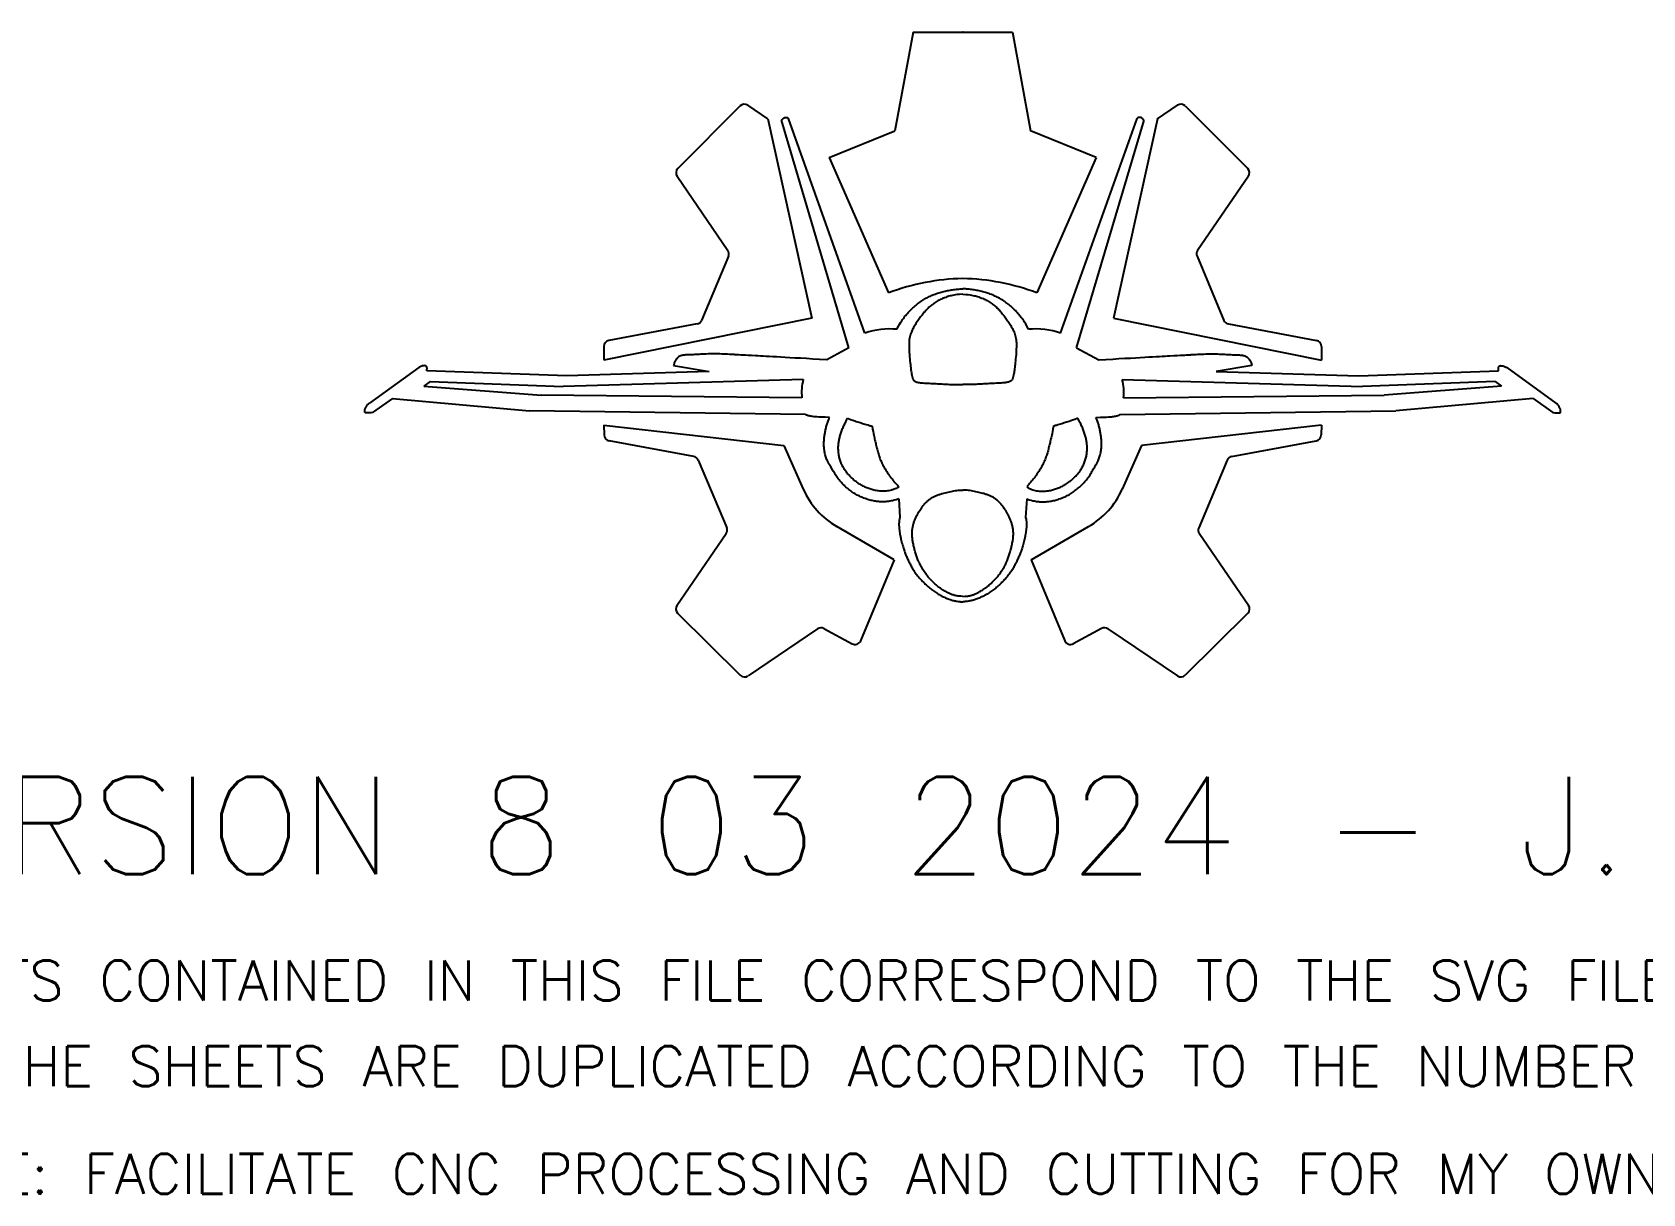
# Model space of a CAD drawing. Header units: inches. Extents: x 109 to 1721, y 29 to 669.
# Drawn here: x 475.8 to 873, y 382.1 to 668.5 of the extents above; entities that cross this region are included whole.
import ezdxf
from ezdxf.enums import TextEntityAlignment as Align

# ---------------------------------------------------------------- set-up
doc = ezdxf.new("R2010")
doc.units = ezdxf.units.IN
doc.header["$LTSCALE"] = 0.03937
doc.header["$MEASUREMENT"] = 0
doc.layers.add('Cockpit Plans', color=6, linetype='Continuous')
doc.styles.get("Standard").update_dxf_attribs({"font": 'txt.shx'})

msp = doc.modelspace()

# ---------------------------------------------------------------- linework, layer by layer
at = {"color": 7, "linetype": 'Continuous'}
for p, q in [((693.02, 668.53), (688.53, 644.24)), ((693.02, 668.53), (717.53, 668.53)), ((717.53, 668.53), (722.02, 644.24)), ((650.39, 650.33), (634.99, 634.9)), ((657.24, 647.18), (652.28, 650.51)), ((753.3, 647.18), (758.26, 650.51)), ((760.16, 650.33), (775.55, 634.9)), ((657.24, 647.18), (668.08, 597.99)), ((677.19, 590.68), (660.56, 646.82)), ((681.15, 594.34), (662.27, 647.24)), ((672.36, 637.64), (688.53, 644.24)), ((738.19, 637.64), (722.02, 644.24)), ((729.4, 594.34), (748.27, 647.24)), ((733.36, 590.68), (749.98, 646.82)), ((753.3, 647.18), (742.46, 597.99)), ((672.36, 637.64), (687, 604.22)), ((738.19, 637.64), (723.55, 604.22)), ((634.82, 632.99), (647.35, 614.71)), ((775.73, 632.99), (763.19, 614.71)), ((647.5, 613.28), (640.87, 597.47)), ((763.05, 613.28), (769.67, 597.47)), ((668.08, 597.99), (616.8, 587.64)), ((639.77, 596.58), (618.02, 592.5)), ((742.46, 597.99), (793.75, 587.64)), ((770.78, 596.58), (792.52, 592.5)), ((616.8, 591.03), (616.8, 587.64)), ((677.19, 590.68), (671.74, 587.74)), ((733.36, 590.68), (738.81, 587.74)), ((793.75, 591.03), (793.75, 587.64)), ((571.12, 585.87), (558.99, 577.07)), ((607.63, 583.76), (573.15, 585.04)), ((642.76, 584.87), (607.63, 583.76)), ((633.97, 586.37), (642.76, 584.87)), ((776.57, 586.37), (767.78, 584.87)), ((767.78, 584.87), (802.92, 583.76)), ((802.92, 583.76), (837.4, 585.04)), ((839.43, 585.87), (851.55, 577.07)), ((573.95, 582.38), (572.38, 581.2)), ((572.38, 581.2), (601.35, 579.05)), ((573.95, 582.38), (606.7, 581.15)), ((665.96, 582.88), (606.7, 581.15)), ((744.58, 582.88), (803.84, 581.15)), ((836.6, 582.38), (803.84, 581.15)), ((838.17, 581.2), (809.2, 579.05)), ((836.6, 582.38), (838.17, 581.2)), ((564.62, 578.21), (559.74, 574.75)), ((564.62, 578.21), (598.44, 575.15)), ((665.61, 578.35), (601.35, 579.05)), ((744.93, 578.35), (809.2, 579.05)), ((845.92, 578.21), (812.1, 575.15)), ((845.92, 578.21), (850.8, 574.75)), ((666.46, 574.25), (598.44, 575.15)), ((744.08, 574.25), (812.1, 575.15)), ((616.8, 571.61), (661.18, 566.58)), ((616.8, 571.61), (616.85, 569.22)), ((793.75, 571.61), (749.37, 566.58)), ((793.75, 571.61), (793.69, 569.22)), ((638.95, 563.89), (618.08, 567.78)), ((661.18, 566.58), (665.96, 555.81)), ((749.37, 566.58), (744.58, 555.81)), ((771.59, 563.89), (792.47, 567.78)), ((640.06, 563), (647.08, 546.31)), ((770.48, 563), (763.46, 546.31)), ((689.51, 553.45), (689.75, 548.89)), ((721.04, 553.45), (720.79, 548.89)), ((634.79, 527.19), (646.94, 544.88)), ((688.39, 538.42), (674.22, 546.62)), ((722.16, 538.42), (736.32, 546.62)), ((775.76, 527.19), (763.61, 544.88)), ((688.39, 538.42), (680.1, 518.46)), ((722.16, 538.42), (730.44, 518.46)), ((634.97, 525.28), (650.42, 509.97)), ((775.58, 525.28), (760.13, 509.97)), ((669.48, 521.39), (652.32, 509.79)), ((671.03, 521.47), (678, 517.71)), ((739.51, 521.47), (732.54, 517.71)), ((741.06, 521.39), (758.23, 509.79))]:
    msp.add_line(p, q, dxfattribs=at)
for centre, radius, start, end in [((651.45, 649.27), 1.5, 56.0937, 135.0683), ((759.1, 649.27), 1.5, 44.9317, 123.9063), ((636.06, 633.84), 1.5, 135.0683, 214.4407), ((774.49, 633.84), 1.5, 325.5593, 44.9317), ((646.12, 613.86), 1.5, 337.262, 34.4407), ((764.43, 613.86), 1.5, 145.5593, 202.738), ((706.21, 554.04), 53.73, 90.9953, 110.947), ((704.34, 554.04), 53.73, 69.053, 89.0047), ((639.49, 598.05), 1.5, 280.6157, 337.262), ((771.06, 598.05), 1.5, 202.738, 259.3843), ((618.3, 591.03), 1.5, 100.6157, 180), ((687.31, 575.99), 19.36, 84.8224, 108.5454), ((723.24, 575.99), 19.36, 71.4546, 95.1776), ((792.25, 591.03), 1.5, 0, 79.3843), ((677, 579.75), 11.47, 164.1729, 187.0226), ((733.55, 579.75), 11.47, 352.9774, 15.8271), ((618.35, 569.25), 1.5, 181.232, 259.4504), ((792.19, 569.25), 1.5, 280.5496, 358.768), ((638.68, 562.41), 1.5, 22.8291, 79.4504), ((771.87, 562.41), 1.5, 100.5496, 157.1709), ((684.24, 563.93), 20, 203.9507, 239.9476), ((726.31, 563.93), 20, 300.0524, 336.0493), ((645.7, 545.73), 1.5, 325.5126, 22.8291), ((764.84, 545.73), 1.5, 157.1709, 214.4874), ((636.02, 526.34), 1.5, 145.5126, 225.2684), ((774.52, 526.34), 1.5, 314.7316, 34.4874), ((670.32, 520.15), 1.5, 61.6992, 124.0416), ((740.22, 520.15), 1.5, 55.9584, 118.3008), ((678.72, 519.03), 1.5, 241.6992, 337.4571), ((731.83, 519.03), 1.5, 202.5429, 298.3008), ((651.48, 511.03), 1.5, 225.2684, 304.0416), ((759.07, 511.03), 1.5, 235.9584, 314.7316)]:
    msp.add_arc(centre, radius, start, end, dxfattribs=at)
for points, knots in [([(660.56, 646.82), (660.74, 646.98), (660.91, 647.19), (661.1, 647.38), (661.32, 647.49), (661.58, 647.51), (661.82, 647.52), (661.93, 647.51), (662.04, 647.47), (662.17, 647.36), (662.23, 647.29), (662.27, 647.24), (662.27, 647.24), (662.27, 647.23), (662.27, 647.23), (662.27, 647.24), (662.27, 647.24), (662.27, 647.24), (662.27, 647.24), (662.27, 647.24), (662.27, 647.24)], [0, 0, 0, 0, 0.113827, 0.24279, 0.371158, 0.490256, 0.613154, 0.727441, 0.779281, 0.837555, 0.917894, 0.962281, 0.992051, 0.994539, 0.995625, 0.995869, 0.996087, 0.996537, 0.997081, 1, 1, 1, 1]), ([(749.98, 646.82), (749.81, 646.98), (749.63, 647.19), (749.44, 647.38), (749.22, 647.49), (748.97, 647.51), (748.73, 647.52), (748.62, 647.51), (748.51, 647.47), (748.38, 647.36), (748.32, 647.29), (748.28, 647.24), (748.27, 647.24), (748.27, 647.23), (748.27, 647.23), (748.27, 647.24), (748.27, 647.24), (748.27, 647.24), (748.27, 647.24), (748.27, 647.24), (748.27, 647.24)], [0, 0, 0, 0, 0.1137738, 0.2427449, 0.3711205, 0.4902258, 0.6131305, 0.7274243, 0.7792675, 0.8375454, 0.9178895, 0.9622788, 0.9920505, 0.9945386, 0.9956248, 0.9958684, 0.9960871, 0.9965367, 0.997081, 1, 1, 1, 1]), ([(689.05, 595.26), (689.62, 596.39), (690.28, 597.46), (691.02, 598.47), (691.84, 599.43), (692.73, 600.33), (693.66, 601.16), (694.64, 601.92), (695.67, 602.6), (696.74, 603.21), (697.89, 603.74), (699.08, 604.18), (700.29, 604.54), (701.52, 604.82), (702.77, 605.02), (704.02, 605.17), (705.27, 605.28), (704.85, 605.25), (705.27, 605.28)], [0, 0, 0, 0, 0.06264, 0.125231, 0.187911, 0.250719, 0.3136, 0.375332, 0.43699, 0.498578, 0.560163, 0.623067, 0.686016, 0.748935, 0.811735, 0.874496, 0.937271, 1, 1, 1, 1]), ([(705.27, 603.93), (704.13, 603.87), (702.99, 603.69), (701.88, 603.42), (700.79, 603.05), (699.73, 602.6), (698.74, 602.06), (697.8, 601.43), (696.94, 600.7), (696.15, 599.9), (695.42, 599.01), (694.72, 598.09), (694.05, 597.16), (693.43, 596.19), (692.87, 595.19), (692.56, 594.5), (692.31, 593.79), (692.13, 593.06), (692.04, 592.32), (692.03, 591.56), (692.05, 590.81), (692.12, 589.1), (692.27, 587.4), (692.44, 585.7), (692.56, 584.86), (692.71, 584.02), (692.92, 583.18), (693.04, 582.88), (693.22, 582.63), (693.48, 582.44), (693.78, 582.3), (694.2, 582.18), (694.62, 582.1), (695.04, 582.05), (696.5, 581.96), (697.96, 581.89), (699.42, 581.84), (700.88, 581.75), (702.35, 581.66), (703.81, 581.64), (705.27, 581.64), (704.79, 581.64), (705.27, 581.64)], [0, 0, 0, 0, 0.027999, 0.055968, 0.083954, 0.111958, 0.139957, 0.167476, 0.195039, 0.222571, 0.250016, 0.27799, 0.306052, 0.334124, 0.362131, 0.390104, 0.408487, 0.426898, 0.445221, 0.463467, 0.481785, 0.500181, 0.541817, 0.583451, 0.625178, 0.645871, 0.666501, 0.687676, 0.695589, 0.703204, 0.710975, 0.719, 0.729538, 0.739914, 0.750269, 0.785955, 0.821632, 0.857306, 0.892976, 0.92864, 0.964324, 1, 1, 1, 1]), ([(721.49, 595.26), (720.93, 596.39), (720.27, 597.46), (719.52, 598.47), (718.7, 599.43), (717.82, 600.33), (716.89, 601.16), (715.91, 601.92), (714.88, 602.6), (713.8, 603.21), (712.65, 603.74), (711.47, 604.18), (710.26, 604.54), (709.03, 604.82), (707.78, 605.02), (706.53, 605.17), (705.27, 605.28), (705.69, 605.25), (705.27, 605.28)], [0, 0, 0, 0, 0.062638, 0.125229, 0.18791, 0.250717, 0.313598, 0.375331, 0.436988, 0.498577, 0.560162, 0.623066, 0.686016, 0.748935, 0.811735, 0.874496, 0.937271, 1, 1, 1, 1]), ([(705.27, 603.93), (706.42, 603.87), (707.55, 603.69), (708.67, 603.42), (709.76, 603.05), (710.81, 602.6), (711.81, 602.06), (712.74, 601.43), (713.61, 600.7), (714.4, 599.9), (715.13, 599.01), (715.82, 598.09), (716.49, 597.16), (717.12, 596.19), (717.67, 595.19), (717.98, 594.5), (718.24, 593.79), (718.41, 593.06), (718.5, 592.32), (718.52, 591.56), (718.5, 590.81), (718.43, 589.1), (718.28, 587.4), (718.1, 585.7), (717.99, 584.86), (717.83, 584.02), (717.62, 583.18), (717.5, 582.88), (717.32, 582.63), (717.06, 582.44), (716.76, 582.3), (716.35, 582.18), (715.93, 582.1), (715.51, 582.05), (714.05, 581.96), (712.59, 581.89), (711.12, 581.84), (709.66, 581.75), (708.2, 581.66), (706.74, 581.64), (705.27, 581.64), (705.76, 581.64), (705.27, 581.64)], [0, 0, 0, 0, 0.027999, 0.055969, 0.083954, 0.111958, 0.139958, 0.167477, 0.19504, 0.222571, 0.250016, 0.27799, 0.306053, 0.334124, 0.362131, 0.390104, 0.408487, 0.426898, 0.445221, 0.463468, 0.481785, 0.500181, 0.541817, 0.583451, 0.625178, 0.645871, 0.666501, 0.687677, 0.695589, 0.703204, 0.710975, 0.719, 0.729538, 0.739914, 0.750269, 0.785956, 0.821632, 0.857306, 0.892976, 0.92864, 0.964324, 1, 1, 1, 1]), ([(671.74, 587.74), (661.97, 588.3), (652.2, 588.83), (650.25, 588.94), (648.29, 589.05), (646.34, 589.15), (644.38, 589.21), (642.43, 589.18), (640.8, 589.1), (639.17, 589.02), (637.54, 588.96), (637.13, 588.94), (636.72, 588.91), (636.32, 588.85), (635.92, 588.77), (635.53, 588.65), (635.17, 588.46), (634.87, 588.18), (634.62, 587.86), (634.39, 587.52), (634.21, 587.16), (634.07, 586.78), (633.97, 586.37), (634, 586.51), (633.97, 586.37)], [0, 0, 0, 0, 0.2499196, 0.4998036, 0.5497896, 0.5997902, 0.6498015, 0.6997784, 0.7497535, 0.7914264, 0.8330536, 0.8747168, 0.8851791, 0.8956346, 0.9060648, 0.9164856, 0.9269541, 0.9373257, 0.9477444, 0.9582736, 0.9686862, 0.9790284, 0.9894111, 1, 1, 1, 1]), ([(738.81, 587.74), (748.58, 588.3), (758.34, 588.83), (760.3, 588.94), (762.25, 589.05), (764.21, 589.15), (766.16, 589.21), (768.12, 589.18), (769.75, 589.1), (771.38, 589.02), (773, 588.96), (773.41, 588.94), (773.82, 588.91), (774.23, 588.85), (774.63, 588.77), (775.02, 588.65), (775.38, 588.46), (775.67, 588.18), (775.93, 587.86), (776.15, 587.52), (776.34, 587.16), (776.48, 586.78), (776.57, 586.37), (776.55, 586.51), (776.57, 586.37)], [0, 0, 0, 0, 0.249923, 0.499806, 0.549792, 0.599792, 0.649803, 0.69978, 0.749755, 0.791427, 0.833054, 0.874717, 0.88518, 0.895635, 0.906065, 0.916486, 0.926954, 0.937326, 0.947745, 0.958274, 0.968686, 0.979028, 0.989411, 1, 1, 1, 1]), ([(573.15, 585.04), (573.15, 585.3), (573.18, 585.57), (573.17, 585.83), (573.11, 586.03), (572.99, 586.2), (572.82, 586.29), (572.62, 586.3), (572.23, 586.28), (571.84, 586.19), (571.47, 586.05), (571.12, 585.87), (571.23, 585.93), (571.12, 585.87)], [0, 0, 0, 0, 0.082157, 0.166575, 0.24996, 0.313083, 0.377571, 0.43861, 0.501635, 0.62555, 0.750509, 0.876333, 1, 1, 1, 1]), ([(837.4, 585.04), (837.39, 585.3), (837.37, 585.57), (837.38, 585.83), (837.43, 586.03), (837.55, 586.2), (837.72, 586.29), (837.92, 586.3), (838.32, 586.28), (838.7, 586.19), (839.08, 586.05), (839.43, 585.87), (839.31, 585.93), (839.43, 585.87)], [0, 0, 0, 0, 0.082157, 0.166575, 0.24996, 0.313083, 0.377571, 0.438609, 0.501635, 0.62555, 0.750509, 0.876333, 1, 1, 1, 1]), ([(559.74, 574.75), (559.35, 574.69), (558.98, 574.64), (558.61, 574.62), (558.39, 574.62), (558.15, 574.64), (558.03, 574.66), (557.94, 574.7), (557.87, 574.77), (557.83, 574.86), (557.82, 575.12), (557.83, 575.36), (557.89, 575.59), (558.01, 575.85), (558.15, 576.1), (558.32, 576.39), (558.5, 576.65), (558.71, 576.89), (558.99, 577.07), (558.9, 577.02), (558.99, 577.07)], [0, 0, 0, 0, 0.086589, 0.165727, 0.245374, 0.29353, 0.345456, 0.370705, 0.393467, 0.41428, 0.436541, 0.492018, 0.544483, 0.595116, 0.656353, 0.719142, 0.789947, 0.859281, 0.927965, 1, 1, 1, 1]), ([(850.8, 574.75), (851.2, 574.69), (851.56, 574.64), (851.93, 574.62), (852.16, 574.62), (852.4, 574.64), (852.51, 574.66), (852.61, 574.7), (852.68, 574.77), (852.71, 574.86), (852.73, 575.12), (852.71, 575.36), (852.66, 575.59), (852.54, 575.85), (852.39, 576.1), (852.23, 576.39), (852.05, 576.65), (851.83, 576.89), (851.55, 577.07), (851.65, 577.02), (851.55, 577.07)], [0, 0, 0, 0, 0.08659, 0.165729, 0.245375, 0.293531, 0.345457, 0.370706, 0.393468, 0.414281, 0.436542, 0.492019, 0.544484, 0.595117, 0.656354, 0.719143, 0.789947, 0.859281, 0.927965, 1, 1, 1, 1]), ([(672.45, 573.51), (670.75, 573.57), (669.05, 573.67), (668.3, 573.74), (667.56, 573.85), (667.28, 573.92), (667, 574.01), (666.72, 574.11), (666.46, 574.25), (666.55, 574.2), (666.46, 574.25)], [0, 0, 0, 0, 0.280089, 0.559877, 0.683252, 0.806412, 0.854713, 0.903202, 0.951797, 1, 1, 1, 1]), ([(673.1, 560.74), (672.5, 561.63), (671.99, 562.57), (671.58, 563.57), (671.28, 564.6), (671.1, 565.66), (671.03, 566.73), (671.06, 567.8), (671.16, 568.78), (671.3, 569.76), (671.49, 570.72), (671.74, 571.68), (672.05, 572.61), (672.45, 573.51), (672.31, 573.21), (672.45, 573.51)], [0, 0, 0, 0, 0.079965, 0.160012, 0.24002, 0.319997, 0.400041, 0.480063, 0.559975, 0.633339, 0.706818, 0.78025, 0.853499, 0.926636, 1, 1, 1, 1]), ([(689.51, 556.43), (688.94, 556.07), (688.34, 555.79), (687.7, 555.58), (687.05, 555.43), (686.38, 555.34), (685.71, 555.31), (684.66, 555.36), (683.62, 555.53), (682.6, 555.8), (681.63, 556.15), (680.7, 556.58), (679.81, 557.1), (678.95, 557.68), (678.15, 558.34), (677.4, 559.05), (676.72, 559.83), (676.12, 560.67), (675.61, 561.56), (675.19, 562.51), (674.88, 563.49), (674.68, 564.51), (674.58, 565.53), (674.59, 566.56), (674.71, 567.58), (674.92, 568.58), (675.21, 569.57), (675.56, 570.54), (675.96, 571.49), (676.4, 572.42), (676.87, 573.31), (676.72, 573.02), (676.87, 573.31)], [0, 0, 0, 0, 0.023288, 0.046481, 0.069704, 0.092995, 0.116315, 0.139606, 0.176199, 0.212827, 0.249422, 0.285061, 0.320764, 0.356569, 0.392488, 0.428485, 0.464462, 0.500349, 0.536131, 0.571857, 0.607638, 0.643497, 0.679366, 0.715158, 0.750794, 0.786344, 0.82197, 0.857725, 0.893562, 0.929355, 0.964914, 1, 1, 1, 1]), ([(676.87, 573.31), (677.98, 572.9), (679.1, 572.53), (680.23, 572.17), (681.56, 571.75), (682.9, 571.36), (682.45, 571.49), (682.9, 571.36)], [0, 0, 0, 0, 0.186664, 0.373309, 0.560012, 0.780013, 1, 1, 1, 1]), ([(721.04, 556.43), (721.6, 556.07), (722.21, 555.79), (722.84, 555.58), (723.5, 555.43), (724.16, 555.34), (724.83, 555.31), (725.89, 555.36), (726.93, 555.53), (727.95, 555.8), (728.91, 556.15), (729.85, 556.58), (730.74, 557.1), (731.59, 557.68), (732.4, 558.34), (733.15, 559.05), (733.83, 559.83), (734.43, 560.67), (734.94, 561.56), (735.35, 562.51), (735.66, 563.49), (735.87, 564.51), (735.96, 565.53), (735.95, 566.56), (735.84, 567.58), (735.63, 568.58), (735.34, 569.57), (734.99, 570.54), (734.58, 571.49), (734.14, 572.42), (733.67, 573.31), (733.83, 573.02), (733.67, 573.31)], [0, 0, 0, 0, 0.023291, 0.046483, 0.069707, 0.092998, 0.116317, 0.139608, 0.176201, 0.21283, 0.249424, 0.285063, 0.320766, 0.356571, 0.39249, 0.428487, 0.464463, 0.50035, 0.536132, 0.571858, 0.607639, 0.643498, 0.679367, 0.715159, 0.750794, 0.786345, 0.82197, 0.857725, 0.893562, 0.929356, 0.964914, 1, 1, 1, 1]), ([(733.67, 573.31), (732.56, 572.9), (731.44, 572.53), (730.31, 572.17), (728.99, 571.75), (727.65, 571.36), (728.09, 571.49), (727.65, 571.36)], [0, 0, 0, 0, 0.186644, 0.373293, 0.560001, 0.780007, 1, 1, 1, 1]), ([(737.45, 560.74), (738.05, 561.63), (738.56, 562.57), (738.97, 563.57), (739.27, 564.6), (739.45, 565.66), (739.52, 566.73), (739.49, 567.8), (739.39, 568.78), (739.24, 569.76), (739.05, 570.72), (738.81, 571.68), (738.49, 572.61), (738.1, 573.51), (738.23, 573.21), (738.1, 573.51)], [0, 0, 0, 0, 0.079966, 0.160012, 0.240021, 0.319998, 0.400041, 0.480063, 0.559976, 0.633339, 0.706818, 0.78025, 0.8535, 0.926636, 1, 1, 1, 1]), ([(738.1, 573.51), (739.8, 573.57), (741.5, 573.67), (742.24, 573.74), (742.98, 573.85), (743.27, 573.92), (743.55, 574.01), (743.83, 574.11), (744.08, 574.25), (744, 574.2), (744.08, 574.25)], [0, 0, 0, 0, 0.280109, 0.559889, 0.683261, 0.806418, 0.854717, 0.903205, 0.951798, 1, 1, 1, 1]), ([(682.9, 571.36), (683.12, 570.22), (683.35, 569.08), (683.61, 567.95), (683.88, 566.81), (684.15, 565.68), (684.45, 564.55), (684.83, 563.45), (685.29, 562.38), (685.97, 561.08), (686.74, 559.84), (687.6, 558.65), (688.52, 557.51), (689.51, 556.43), (689.18, 556.79), (689.51, 556.43)], [0, 0, 0, 0, 0.069982, 0.139919, 0.209861, 0.279845, 0.34989, 0.419883, 0.489796, 0.559818, 0.647943, 0.735997, 0.824028, 0.912051, 1, 1, 1, 1]), ([(727.65, 571.36), (727.43, 570.22), (727.19, 569.08), (726.94, 567.95), (726.67, 566.81), (726.4, 565.68), (726.09, 564.55), (725.72, 563.45), (725.26, 562.38), (724.58, 561.08), (723.8, 559.84), (722.95, 558.65), (722.02, 557.51), (721.04, 556.43), (721.37, 556.79), (721.04, 556.43)], [0, 0, 0, 0, 0.069981, 0.139918, 0.20986, 0.279845, 0.34989, 0.419882, 0.489796, 0.559817, 0.647943, 0.735997, 0.824028, 0.912051, 1, 1, 1, 1]), ([(689.51, 553.45), (688.55, 553.12), (687.55, 552.89), (686.54, 552.75), (685.52, 552.71), (684.5, 552.75), (683.49, 552.88), (682.32, 553.14), (681.16, 553.51), (680.05, 553.97), (678.97, 554.53), (677.92, 555.2), (676.93, 555.95), (676, 556.78), (675.15, 557.68), (674.38, 558.64), (673.69, 559.66), (673.1, 560.74), (673.29, 560.38), (673.1, 560.74)], [0, 0, 0, 0, 0.0518992, 0.1038436, 0.1558216, 0.2077994, 0.2598049, 0.3118413, 0.3732369, 0.4347928, 0.4965407, 0.5584627, 0.6217708, 0.6851258, 0.7484508, 0.8116655, 0.8746954, 0.9374827, 1, 1, 1, 1]), ([(721.04, 553.45), (722, 553.12), (722.99, 552.89), (724, 552.75), (725.02, 552.71), (726.04, 552.75), (727.05, 552.88), (728.23, 553.14), (729.38, 553.51), (730.5, 553.97), (731.58, 554.53), (732.63, 555.2), (733.62, 555.95), (734.54, 556.78), (735.4, 557.68), (736.17, 558.64), (736.86, 559.66), (737.45, 560.74), (737.26, 560.38), (737.45, 560.74)], [0, 0, 0, 0, 0.051904, 0.103848, 0.155825, 0.207803, 0.259808, 0.311845, 0.37324, 0.434795, 0.496543, 0.558465, 0.621773, 0.685127, 0.748452, 0.811666, 0.874696, 0.937483, 1, 1, 1, 1]), ([(694.19, 549.74), (694.6, 550.46), (695.05, 551.16), (695.54, 551.84), (696.09, 552.47), (696.69, 553.04), (697.34, 553.54), (698.04, 553.96), (698.78, 554.3), (699.56, 554.57), (700.26, 554.78), (700.96, 554.96), (701.67, 555.13), (702.38, 555.29), (703.1, 555.44), (703.82, 555.56), (704.54, 555.61), (705.27, 555.58), (705.03, 555.59), (705.27, 555.58)], [0, 0, 0, 0, 0.062457, 0.125401, 0.188439, 0.251333, 0.314042, 0.375625, 0.437223, 0.498749, 0.560355, 0.615333, 0.670222, 0.725145, 0.780187, 0.835232, 0.890091, 0.944837, 1, 1, 1, 1]), ([(716.35, 549.74), (715.95, 550.46), (715.5, 551.16), (715, 551.84), (714.45, 552.47), (713.85, 553.04), (713.2, 553.54), (712.5, 553.96), (711.76, 554.3), (710.99, 554.57), (710.29, 554.78), (709.58, 554.96), (708.88, 555.13), (708.16, 555.29), (707.45, 555.44), (706.73, 555.56), (706, 555.61), (705.27, 555.58), (705.52, 555.59), (705.27, 555.58)], [0, 0, 0, 0, 0.062453, 0.125398, 0.188436, 0.25133, 0.31404, 0.375623, 0.437221, 0.498747, 0.560353, 0.615332, 0.670221, 0.725144, 0.780186, 0.835232, 0.89009, 0.944837, 1, 1, 1, 1]), ([(689.75, 548.89), (689.61, 548.27), (689.54, 547.63), (689.54, 546.99), (689.58, 546.35), (689.65, 545.71), (689.74, 545.07), (689.84, 544.44), (690.09, 543.29), (690.38, 542.15), (690.72, 541.02), (691.07, 540.03), (691.47, 539.06), (691.93, 538.11), (692.4, 537.17), (692.89, 536.24), (693.45, 535.35), (694.18, 534.4), (694.97, 533.51), (695.8, 532.65), (696.67, 531.84), (697.6, 531.08), (698.57, 530.38), (699.42, 529.85), (700.31, 529.37), (701.22, 528.96), (702.17, 528.61), (703.02, 528.36), (703.89, 528.17), (704.36, 528.11), (704.82, 528.09), (705.27, 528.09), (705.12, 528.09), (705.27, 528.09)], [0, 0, 0, 0, 0.02248, 0.044776, 0.067118, 0.089558, 0.112021, 0.134417, 0.156767, 0.197742, 0.238787, 0.279868, 0.31649, 0.353066, 0.389702, 0.42637, 0.462985, 0.499593, 0.541228, 0.582843, 0.624454, 0.666113, 0.707823, 0.749533, 0.784557, 0.81957, 0.854589, 0.88966, 0.920638, 0.951781, 0.968023, 0.984076, 1, 1, 1, 1]), ([(705.27, 529.4), (704.52, 529.41), (703.78, 529.51), (703.05, 529.68), (702.34, 529.93), (701.65, 530.24), (700.79, 530.71), (699.96, 531.24), (699.18, 531.83), (698.16, 532.7), (697.21, 533.65), (696.35, 534.67), (695.58, 535.77), (694.9, 536.93), (694.44, 537.89), (694.03, 538.89), (693.7, 539.9), (693.41, 540.93), (693.16, 541.98), (692.95, 543.03), (692.8, 544.09), (692.77, 544.93), (692.82, 545.77), (692.97, 546.6), (693.18, 547.42), (693.46, 548.23), (693.8, 549), (694.19, 549.74), (694.06, 549.49), (694.19, 549.74)], [0, 0, 0, 0, 0.02802, 0.055914, 0.083862, 0.111919, 0.140044, 0.176779, 0.213389, 0.249989, 0.299922, 0.349853, 0.399815, 0.449866, 0.49996, 0.540007, 0.579967, 0.61987, 0.659802, 0.699786, 0.739797, 0.77969, 0.811005, 0.842448, 0.874042, 0.905734, 0.937405, 0.968893, 1, 1, 1, 1]), ([(705.27, 529.4), (706.02, 529.41), (706.77, 529.51), (707.49, 529.68), (708.2, 529.93), (708.89, 530.24), (709.76, 530.71), (710.58, 531.24), (711.37, 531.83), (712.38, 532.7), (713.33, 533.65), (714.2, 534.67), (714.97, 535.77), (715.64, 536.93), (716.11, 537.89), (716.51, 538.89), (716.85, 539.9), (717.14, 540.93), (717.38, 541.98), (717.6, 543.03), (717.75, 544.09), (717.78, 544.93), (717.72, 545.77), (717.58, 546.6), (717.37, 547.42), (717.08, 548.23), (716.74, 549), (716.35, 549.74), (716.49, 549.49), (716.35, 549.74)], [0, 0, 0, 0, 0.02802, 0.055915, 0.083862, 0.11192, 0.140044, 0.17678, 0.21339, 0.249989, 0.299923, 0.349854, 0.399815, 0.449867, 0.49996, 0.540007, 0.579967, 0.619871, 0.659802, 0.699786, 0.739797, 0.779691, 0.811005, 0.842448, 0.874042, 0.905734, 0.937405, 0.968893, 1, 1, 1, 1]), ([(720.79, 548.89), (720.94, 548.27), (721, 547.63), (721.01, 546.99), (720.97, 546.35), (720.9, 545.71), (720.81, 545.07), (720.7, 544.44), (720.46, 543.29), (720.16, 542.15), (719.83, 541.02), (719.48, 540.03), (719.07, 539.06), (718.62, 538.11), (718.15, 537.17), (717.65, 536.24), (717.1, 535.35), (716.37, 534.4), (715.58, 533.51), (714.75, 532.65), (713.87, 531.84), (712.95, 531.08), (711.97, 530.38), (711.12, 529.85), (710.24, 529.37), (709.32, 528.96), (708.38, 528.61), (707.53, 528.36), (706.65, 528.17), (706.19, 528.11), (705.73, 528.09), (705.27, 528.09), (705.43, 528.09), (705.27, 528.09)], [0, 0, 0, 0, 0.022481, 0.044778, 0.06712, 0.08956, 0.112022, 0.134418, 0.156768, 0.197743, 0.238789, 0.279869, 0.316491, 0.353067, 0.389703, 0.426371, 0.462986, 0.499594, 0.541228, 0.582844, 0.624455, 0.666114, 0.707824, 0.749534, 0.784557, 0.81957, 0.854589, 0.88966, 0.920638, 0.951781, 0.968023, 0.984076, 1, 1, 1, 1])]:
    msp.add_open_spline(points, degree=3, knots=knots, dxfattribs=at)
msp.add_point((705.27, 668.53), dxfattribs=at)

# ---------------------------------------------------------------- texts
at = {"layer": 'Cockpit Plans', "color": 4, "linetype": 'ByBlock'}
for s, height, p in [('VERSION 8 03 2024 - J. MARIN', 24, (708.58, 460.89)), ('DESCRIPTION: THE PARTS CONTAINED IN THIS FILE CORRESPOND TO THE SVG FILES IN BETA RELEASE v0.2.0. SOME PARTS', 9.84252, (737.79, 429.76)), ('IN THE SHEETS ARE DUPLICATED ACCORDING TO THE NUMBER NEEDED (SEE OH-MPL MASTER PARTS LISTS FILE)', 9.8425, (835.87, 408.64)), ('PURPOSE: FACILITATE CNC PROCESSING AND CUTTING FOR MY OWN COCKPIT PROJECT', 9.8425, (710.54, 382.07))]:
    msp.add_text(s, height=height, dxfattribs=at).set_placement(p, align=Align.CENTER)

doc.saveas('drawing.dxf')
